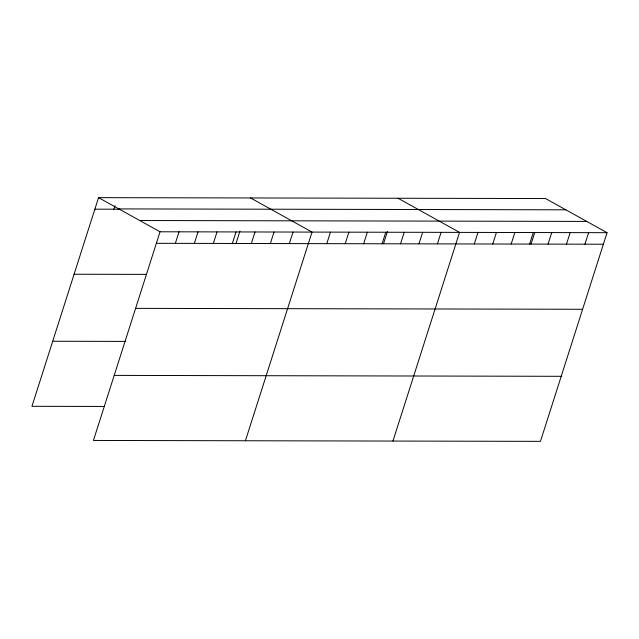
<?xml version="1.0" encoding="UTF-8"?>
<svg xmlns="http://www.w3.org/2000/svg" width="639" height="639" viewBox="0 0 639 639"><rect width="100%" height="100%" fill="white"/><g stroke="black" fill="none" stroke-linecap="round" stroke-linejoin="round"><path stroke-width="0.96" d="M607.05 232.692L160.038 231.781L93.438 440.447L540.458 441.357L607.05 232.692L545.562 198.553L98.542 197.643L31.95 406.308L104.141 406.46M113.862 209.217L114.996 205.67M175.35 243.355L179.032 231.813M194.352 243.395L198.034 231.853M213.346 243.427L217.028 231.893M232.348 243.467L236.023 231.933M236.015 243.427L239.929 231.174M251.343 243.507L255.025 231.973M270.345 243.547L274.019 232.013M289.339 243.587L293.021 232.053M245.424 440.758L312.016 232.085L250.528 197.954M326.777 243.659L330.459 232.125M345.22 243.699L348.902 232.165M363.655 243.739L367.337 232.205M382.098 243.771L385.78 232.237M383.536 243.731L387.442 231.47M400.533 243.81L404.215 232.276M418.976 243.85L422.659 232.316M437.411 243.89L441.094 232.348M392.937 441.062L459.537 232.388L398.049 198.25M474.29 243.962L477.972 232.428M492.733 244.002L496.415 232.46M511.168 244.034L514.85 232.5M529.611 244.074L533.293 232.54M531.049 244.026L534.659 232.716M548.046 244.114L551.729 232.58M566.489 244.154L570.172 232.612M584.933 244.186L588.607 232.652M118.838 208.905L565.85 209.816M94.86 209.177L119.557 209.225M139.741 220.511L586.762 221.421M156.355 243.315L603.368 244.226M74.1 274.235L146.291 274.379M135.588 308.365L582.608 309.276M52.71 341.258L125.851 341.402M114.197 375.397L561.218 376.307M98.542 197.643L160.038 231.781"/></g></svg>
